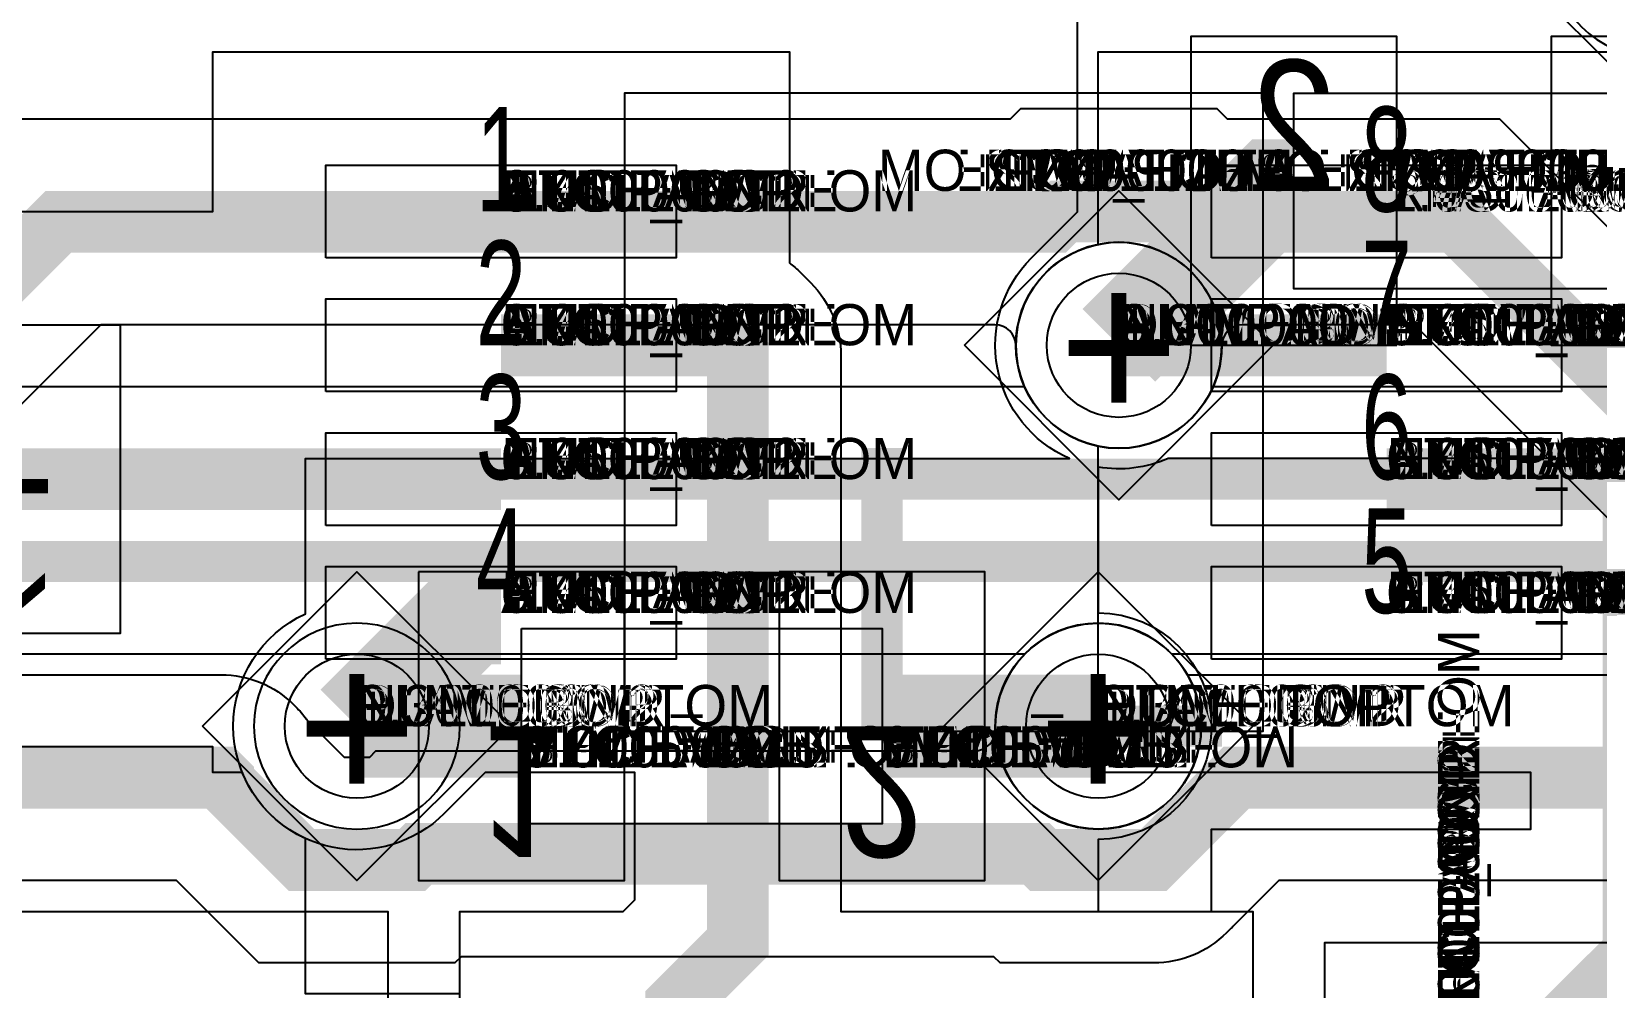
# Model space of a CAD drawing. Extents: x 0 to 323, y 0 to 320.
# Drawn here: x 31.63 to 39.24, y 231.93 to 236.58 of the extents above; entities that cross this region are included whole.
import ezdxf
from ezdxf.enums import TextEntityAlignment as Align

# ---------------------------------------------------------------- set-up
doc = ezdxf.new("R2010")
doc.units = 0
doc.header["$MEASUREMENT"] = 0
doc.layers.get('0').update_dxf_attribs({"linetype": 'CONTINUOUS'})
for name, color, linetype in [('CDN_FIGURES', 7, 'CONTINUOUS'), ('ETCH_BOTTOM', 7, 'CONTINUOUS'), ('ETCH_GND', 3, 'CONTINUOUS'), ('ETCH_INT1', 4, 'CONTINUOUS'), ('ETCH_INT2', 5, 'CONTINUOUS'), ('ETCH_PWR', 6, 'CONTINUOUS'), ('ETCH_TOP', 2, 'CONTINUOUS'), ('MANUFACTURING_NCLEGEND-1-6', 8, 'CONTINUOUS'), ('PACKAGE_GEOMETRY_ASSEMBLY_TOP', 11, 'CONTINUOUS'), ('PACKAGE_GEOMETRY_PIN_NUMBER', 9, 'CONTINUOUS')]:
    doc.layers.add(name, color=color, linetype=linetype)

# ---------------------------------------------------------------- blocks, each defined once
blk = doc.blocks.new('PAD_INFO')
for tag in ['SHAPE_TYPE', 'PAD_HEIGHT', 'PAD_LAYER', 'PAD_TYPE', 'PAD_WIDTH']:
    blk.add_attdef(tag, (0, 0), '', height=0.2)
at = {"flags": 2}
blk.add_attdef('CDN_TYPE', (0, 0), '', height=0.2, dxfattribs=at)
blk = doc.blocks.new('DRILL_INFO')
at = {"flags": 2}
blk.add_attdef('CDN_TYPE', (0, 0), '', height=0.2, dxfattribs=at)
for tag in ['FSHAPE', 'FCHAR', 'DRILL_HEIGHT', 'DIAMETER', 'PLATED', 'DRILL_WIDTH']:
    blk.add_attdef(tag, (0, 0), '', height=0.2)
blk = doc.blocks.new('VIA0700X0300')
at = {"layer": 'ETCH_BOTTOM'}
blk.add_circle((0, 0), 0.35, dxfattribs=at)
at = {"layer": 'ETCH_GND'}
blk.add_circle((0, 0), 0.35, dxfattribs=at)
at = {"layer": 'ETCH_INT1'}
blk.add_circle((0, 0), 0.35, dxfattribs=at)
at = {"layer": 'ETCH_INT2'}
blk.add_circle((0, 0), 0.35, dxfattribs=at)
at = {"layer": 'ETCH_PWR'}
blk.add_circle((0, 0), 0.35, dxfattribs=at)
at = {"layer": 'ETCH_TOP'}
blk.add_circle((0, 0), 0.35, dxfattribs=at)
ref = blk.add_blockref('PAD_INFO', (0, 0))
ref.add_attrib('PAD_LAYER', 'ETCH_TOP', (0, 0), dxfattribs={"height": 0.2})
ref.add_attrib('SHAPE_TYPE', 'NULL', (0, 0), dxfattribs={"height": 0.2})
ref.add_attrib('PAD_TYPE', 'ANTIPAD', (0, 0), dxfattribs={"height": 0.2})
ref.add_attrib('PAD_WIDTH', '0.000000', (0, 0), dxfattribs={"height": 0.2})
ref.add_attrib('PAD_HEIGHT', '0.000000', (0, 0), dxfattribs={"height": 0.2})
ref = blk.add_blockref('PAD_INFO', (0, 0))
ref.add_attrib('PAD_LAYER', 'ETCH_GND', (0, 0), dxfattribs={"height": 0.2})
ref.add_attrib('SHAPE_TYPE', 'NULL', (0, 0), dxfattribs={"height": 0.2})
ref.add_attrib('PAD_TYPE', 'ANTIPAD', (0, 0), dxfattribs={"height": 0.2})
ref.add_attrib('PAD_WIDTH', '0.000000', (0, 0), dxfattribs={"height": 0.2})
ref.add_attrib('PAD_HEIGHT', '0.000000', (0, 0), dxfattribs={"height": 0.2})
ref = blk.add_blockref('PAD_INFO', (0, 0))
ref.add_attrib('PAD_LAYER', 'ETCH_INT1', (0, 0), dxfattribs={"height": 0.2})
ref.add_attrib('SHAPE_TYPE', 'NULL', (0, 0), dxfattribs={"height": 0.2})
ref.add_attrib('PAD_TYPE', 'ANTIPAD', (0, 0), dxfattribs={"height": 0.2})
ref.add_attrib('PAD_WIDTH', '0.000000', (0, 0), dxfattribs={"height": 0.2})
ref.add_attrib('PAD_HEIGHT', '0.000000', (0, 0), dxfattribs={"height": 0.2})
ref = blk.add_blockref('PAD_INFO', (0, 0))
ref.add_attrib('PAD_LAYER', 'ETCH_INT2', (0, 0), dxfattribs={"height": 0.2})
ref.add_attrib('SHAPE_TYPE', 'NULL', (0, 0), dxfattribs={"height": 0.2})
ref.add_attrib('PAD_TYPE', 'ANTIPAD', (0, 0), dxfattribs={"height": 0.2})
ref.add_attrib('PAD_WIDTH', '0.000000', (0, 0), dxfattribs={"height": 0.2})
ref.add_attrib('PAD_HEIGHT', '0.000000', (0, 0), dxfattribs={"height": 0.2})
ref = blk.add_blockref('PAD_INFO', (0, 0))
ref.add_attrib('PAD_LAYER', 'ETCH_PWR', (0, 0), dxfattribs={"height": 0.2})
ref.add_attrib('SHAPE_TYPE', 'NULL', (0, 0), dxfattribs={"height": 0.2})
ref.add_attrib('PAD_TYPE', 'ANTIPAD', (0, 0), dxfattribs={"height": 0.2})
ref.add_attrib('PAD_WIDTH', '0.000000', (0, 0), dxfattribs={"height": 0.2})
ref.add_attrib('PAD_HEIGHT', '0.000000', (0, 0), dxfattribs={"height": 0.2})
ref = blk.add_blockref('PAD_INFO', (0, 0))
ref.add_attrib('PAD_LAYER', 'ETCH_BOTTOM', (0, 0), dxfattribs={"height": 0.2})
ref.add_attrib('SHAPE_TYPE', 'NULL', (0, 0), dxfattribs={"height": 0.2})
ref.add_attrib('PAD_TYPE', 'ANTIPAD', (0, 0), dxfattribs={"height": 0.2})
ref.add_attrib('PAD_WIDTH', '0.000000', (0, 0), dxfattribs={"height": 0.2})
ref.add_attrib('PAD_HEIGHT', '0.000000', (0, 0), dxfattribs={"height": 0.2})
ref = blk.add_blockref('PAD_INFO', (0, 0))
ref.add_attrib('PAD_LAYER', 'ETCH_TOP', (0, 0), dxfattribs={"height": 0.2})
ref.add_attrib('SHAPE_TYPE', 'NULL', (0, 0), dxfattribs={"height": 0.2})
ref.add_attrib('PAD_TYPE', 'THERMAL', (0, 0), dxfattribs={"height": 0.2})
ref.add_attrib('PAD_WIDTH', '0.000000', (0, 0), dxfattribs={"height": 0.2})
ref.add_attrib('PAD_HEIGHT', '0.000000', (0, 0), dxfattribs={"height": 0.2})
ref = blk.add_blockref('PAD_INFO', (0, 0))
ref.add_attrib('PAD_LAYER', 'ETCH_GND', (0, 0), dxfattribs={"height": 0.2})
ref.add_attrib('SHAPE_TYPE', 'NULL', (0, 0), dxfattribs={"height": 0.2})
ref.add_attrib('PAD_TYPE', 'THERMAL', (0, 0), dxfattribs={"height": 0.2})
ref.add_attrib('PAD_WIDTH', '0.000000', (0, 0), dxfattribs={"height": 0.2})
ref.add_attrib('PAD_HEIGHT', '0.000000', (0, 0), dxfattribs={"height": 0.2})
ref = blk.add_blockref('PAD_INFO', (0, 0))
ref.add_attrib('PAD_LAYER', 'ETCH_INT1', (0, 0), dxfattribs={"height": 0.2})
ref.add_attrib('SHAPE_TYPE', 'NULL', (0, 0), dxfattribs={"height": 0.2})
ref.add_attrib('PAD_TYPE', 'THERMAL', (0, 0), dxfattribs={"height": 0.2})
ref.add_attrib('PAD_WIDTH', '0.000000', (0, 0), dxfattribs={"height": 0.2})
ref.add_attrib('PAD_HEIGHT', '0.000000', (0, 0), dxfattribs={"height": 0.2})
ref = blk.add_blockref('PAD_INFO', (0, 0))
ref.add_attrib('PAD_LAYER', 'ETCH_INT2', (0, 0), dxfattribs={"height": 0.2})
ref.add_attrib('SHAPE_TYPE', 'NULL', (0, 0), dxfattribs={"height": 0.2})
ref.add_attrib('PAD_TYPE', 'THERMAL', (0, 0), dxfattribs={"height": 0.2})
ref.add_attrib('PAD_WIDTH', '0.000000', (0, 0), dxfattribs={"height": 0.2})
ref.add_attrib('PAD_HEIGHT', '0.000000', (0, 0), dxfattribs={"height": 0.2})
ref = blk.add_blockref('PAD_INFO', (0, 0))
ref.add_attrib('PAD_LAYER', 'ETCH_PWR', (0, 0), dxfattribs={"height": 0.2})
ref.add_attrib('SHAPE_TYPE', 'NULL', (0, 0), dxfattribs={"height": 0.2})
ref.add_attrib('PAD_TYPE', 'THERMAL', (0, 0), dxfattribs={"height": 0.2})
ref.add_attrib('PAD_WIDTH', '0.000000', (0, 0), dxfattribs={"height": 0.2})
ref.add_attrib('PAD_HEIGHT', '0.000000', (0, 0), dxfattribs={"height": 0.2})
ref = blk.add_blockref('PAD_INFO', (0, 0))
ref.add_attrib('PAD_LAYER', 'ETCH_BOTTOM', (0, 0), dxfattribs={"height": 0.2})
ref.add_attrib('SHAPE_TYPE', 'NULL', (0, 0), dxfattribs={"height": 0.2})
ref.add_attrib('PAD_TYPE', 'THERMAL', (0, 0), dxfattribs={"height": 0.2})
ref.add_attrib('PAD_WIDTH', '0.000000', (0, 0), dxfattribs={"height": 0.2})
ref.add_attrib('PAD_HEIGHT', '0.000000', (0, 0), dxfattribs={"height": 0.2})
ref = blk.add_blockref('PAD_INFO', (0, 0))
ref.add_attrib('PAD_LAYER', 'ETCH_TOP', (0, 0), dxfattribs={"height": 0.2})
ref.add_attrib('SHAPE_TYPE', 'CIRCLE', (0, 0), dxfattribs={"height": 0.2})
ref.add_attrib('PAD_TYPE', 'REGULAR', (0, 0), dxfattribs={"height": 0.2})
ref.add_attrib('PAD_WIDTH', '0.700000', (0, 0), dxfattribs={"height": 0.2})
ref.add_attrib('PAD_HEIGHT', '0.700000', (0, 0), dxfattribs={"height": 0.2})
ref = blk.add_blockref('PAD_INFO', (0, 0))
ref.add_attrib('PAD_LAYER', 'ETCH_GND', (0, 0), dxfattribs={"height": 0.2})
ref.add_attrib('SHAPE_TYPE', 'CIRCLE', (0, 0), dxfattribs={"height": 0.2})
ref.add_attrib('PAD_TYPE', 'REGULAR', (0, 0), dxfattribs={"height": 0.2})
ref.add_attrib('PAD_WIDTH', '0.700000', (0, 0), dxfattribs={"height": 0.2})
ref.add_attrib('PAD_HEIGHT', '0.700000', (0, 0), dxfattribs={"height": 0.2})
ref = blk.add_blockref('PAD_INFO', (0, 0))
ref.add_attrib('PAD_LAYER', 'ETCH_INT1', (0, 0), dxfattribs={"height": 0.2})
ref.add_attrib('SHAPE_TYPE', 'CIRCLE', (0, 0), dxfattribs={"height": 0.2})
ref.add_attrib('PAD_TYPE', 'REGULAR', (0, 0), dxfattribs={"height": 0.2})
ref.add_attrib('PAD_WIDTH', '0.700000', (0, 0), dxfattribs={"height": 0.2})
ref.add_attrib('PAD_HEIGHT', '0.700000', (0, 0), dxfattribs={"height": 0.2})
ref = blk.add_blockref('PAD_INFO', (0, 0))
ref.add_attrib('PAD_LAYER', 'ETCH_INT2', (0, 0), dxfattribs={"height": 0.2})
ref.add_attrib('SHAPE_TYPE', 'CIRCLE', (0, 0), dxfattribs={"height": 0.2})
ref.add_attrib('PAD_TYPE', 'REGULAR', (0, 0), dxfattribs={"height": 0.2})
ref.add_attrib('PAD_WIDTH', '0.700000', (0, 0), dxfattribs={"height": 0.2})
ref.add_attrib('PAD_HEIGHT', '0.700000', (0, 0), dxfattribs={"height": 0.2})
ref = blk.add_blockref('PAD_INFO', (0, 0))
ref.add_attrib('PAD_LAYER', 'ETCH_PWR', (0, 0), dxfattribs={"height": 0.2})
ref.add_attrib('SHAPE_TYPE', 'CIRCLE', (0, 0), dxfattribs={"height": 0.2})
ref.add_attrib('PAD_TYPE', 'REGULAR', (0, 0), dxfattribs={"height": 0.2})
ref.add_attrib('PAD_WIDTH', '0.700000', (0, 0), dxfattribs={"height": 0.2})
ref.add_attrib('PAD_HEIGHT', '0.700000', (0, 0), dxfattribs={"height": 0.2})
ref = blk.add_blockref('PAD_INFO', (0, 0))
ref.add_attrib('PAD_LAYER', 'ETCH_BOTTOM', (0, 0), dxfattribs={"height": 0.2})
ref.add_attrib('SHAPE_TYPE', 'CIRCLE', (0, 0), dxfattribs={"height": 0.2})
ref.add_attrib('PAD_TYPE', 'REGULAR', (0, 0), dxfattribs={"height": 0.2})
ref.add_attrib('PAD_WIDTH', '0.700000', (0, 0), dxfattribs={"height": 0.2})
ref.add_attrib('PAD_HEIGHT', '0.700000', (0, 0), dxfattribs={"height": 0.2})
ref = blk.add_blockref('DRILL_INFO', (0, 0))
ref.add_attrib('DIAMETER', '0.300000', (0, 0), dxfattribs={"height": 0.2})
ref.add_attrib('PLATED', 'PLATED', (0, 0), dxfattribs={"height": 0.2})
ref.add_attrib('FSHAPE', 'DIAMOND', (0, 0), dxfattribs={"height": 0.2})
ref.add_attrib('FCHAR', '+', (0, 0), dxfattribs={"height": 0.2})
ref.add_attrib('DRILL_WIDTH', '1.500000', (0, 0), dxfattribs={"height": 0.2})
ref.add_attrib('DRILL_HEIGHT', '1.500000', (0, 0), dxfattribs={"height": 0.2})
for tag in ['CDN_TYPE', 'PIN']:
    blk.add_attdef(tag, (0, 0), '', height=0.2)
at = {"flags": 2}
for tag in ['PSTKNAME', 'BBV']:
    blk.add_attdef(tag, (0, 0), '', height=0.2, dxfattribs=at)
blk = doc.blocks.new('FIGURE_DIAMOND')
at = {"layer": 'CDN_FIGURES'}
blk.add_lwpolyline([(-0.5, 0), (0, 0.5), (0.5, 0), (0, -0.5)], close=True, dxfattribs=at)
blk = doc.blocks.new('RC1000X1500TS')
at = {"layer": 'ETCH_TOP'}
blk.add_lwpolyline([(-0.5, -0.75), (-0.5, 0.75), (0.5, 0.75), (0.5, -0.75)], close=True, dxfattribs=at)
ref = blk.add_blockref('PAD_INFO', (0, 0))
ref.add_attrib('PAD_LAYER', 'ETCH_TOP', (0, 0), dxfattribs={"height": 0.2})
ref.add_attrib('SHAPE_TYPE', 'NULL', (0, 0), dxfattribs={"height": 0.2})
ref.add_attrib('PAD_TYPE', 'ANTIPAD', (0, 0), dxfattribs={"height": 0.2})
ref.add_attrib('PAD_WIDTH', '0.000000', (0, 0), dxfattribs={"height": 0.2})
ref.add_attrib('PAD_HEIGHT', '0.000000', (0, 0), dxfattribs={"height": 0.2})
ref = blk.add_blockref('PAD_INFO', (0, 0))
ref.add_attrib('PAD_LAYER', 'ETCH_GND', (0, 0), dxfattribs={"height": 0.2})
ref.add_attrib('SHAPE_TYPE', 'NULL', (0, 0), dxfattribs={"height": 0.2})
ref.add_attrib('PAD_TYPE', 'ANTIPAD', (0, 0), dxfattribs={"height": 0.2})
ref.add_attrib('PAD_WIDTH', '0.000000', (0, 0), dxfattribs={"height": 0.2})
ref.add_attrib('PAD_HEIGHT', '0.000000', (0, 0), dxfattribs={"height": 0.2})
ref = blk.add_blockref('PAD_INFO', (0, 0))
ref.add_attrib('PAD_LAYER', 'ETCH_INT1', (0, 0), dxfattribs={"height": 0.2})
ref.add_attrib('SHAPE_TYPE', 'NULL', (0, 0), dxfattribs={"height": 0.2})
ref.add_attrib('PAD_TYPE', 'ANTIPAD', (0, 0), dxfattribs={"height": 0.2})
ref.add_attrib('PAD_WIDTH', '0.000000', (0, 0), dxfattribs={"height": 0.2})
ref.add_attrib('PAD_HEIGHT', '0.000000', (0, 0), dxfattribs={"height": 0.2})
ref = blk.add_blockref('PAD_INFO', (0, 0))
ref.add_attrib('PAD_LAYER', 'ETCH_INT2', (0, 0), dxfattribs={"height": 0.2})
ref.add_attrib('SHAPE_TYPE', 'NULL', (0, 0), dxfattribs={"height": 0.2})
ref.add_attrib('PAD_TYPE', 'ANTIPAD', (0, 0), dxfattribs={"height": 0.2})
ref.add_attrib('PAD_WIDTH', '0.000000', (0, 0), dxfattribs={"height": 0.2})
ref.add_attrib('PAD_HEIGHT', '0.000000', (0, 0), dxfattribs={"height": 0.2})
ref = blk.add_blockref('PAD_INFO', (0, 0))
ref.add_attrib('PAD_LAYER', 'ETCH_PWR', (0, 0), dxfattribs={"height": 0.2})
ref.add_attrib('SHAPE_TYPE', 'NULL', (0, 0), dxfattribs={"height": 0.2})
ref.add_attrib('PAD_TYPE', 'ANTIPAD', (0, 0), dxfattribs={"height": 0.2})
ref.add_attrib('PAD_WIDTH', '0.000000', (0, 0), dxfattribs={"height": 0.2})
ref.add_attrib('PAD_HEIGHT', '0.000000', (0, 0), dxfattribs={"height": 0.2})
ref = blk.add_blockref('PAD_INFO', (0, 0))
ref.add_attrib('PAD_LAYER', 'ETCH_BOTTOM', (0, 0), dxfattribs={"height": 0.2})
ref.add_attrib('SHAPE_TYPE', 'NULL', (0, 0), dxfattribs={"height": 0.2})
ref.add_attrib('PAD_TYPE', 'ANTIPAD', (0, 0), dxfattribs={"height": 0.2})
ref.add_attrib('PAD_WIDTH', '0.000000', (0, 0), dxfattribs={"height": 0.2})
ref.add_attrib('PAD_HEIGHT', '0.000000', (0, 0), dxfattribs={"height": 0.2})
ref = blk.add_blockref('PAD_INFO', (0, 0))
ref.add_attrib('PAD_LAYER', 'ETCH_TOP', (0, 0), dxfattribs={"height": 0.2})
ref.add_attrib('SHAPE_TYPE', 'NULL', (0, 0), dxfattribs={"height": 0.2})
ref.add_attrib('PAD_TYPE', 'THERMAL', (0, 0), dxfattribs={"height": 0.2})
ref.add_attrib('PAD_WIDTH', '0.000000', (0, 0), dxfattribs={"height": 0.2})
ref.add_attrib('PAD_HEIGHT', '0.000000', (0, 0), dxfattribs={"height": 0.2})
ref = blk.add_blockref('PAD_INFO', (0, 0))
ref.add_attrib('PAD_LAYER', 'ETCH_GND', (0, 0), dxfattribs={"height": 0.2})
ref.add_attrib('SHAPE_TYPE', 'NULL', (0, 0), dxfattribs={"height": 0.2})
ref.add_attrib('PAD_TYPE', 'THERMAL', (0, 0), dxfattribs={"height": 0.2})
ref.add_attrib('PAD_WIDTH', '0.000000', (0, 0), dxfattribs={"height": 0.2})
ref.add_attrib('PAD_HEIGHT', '0.000000', (0, 0), dxfattribs={"height": 0.2})
ref = blk.add_blockref('PAD_INFO', (0, 0))
ref.add_attrib('PAD_LAYER', 'ETCH_INT1', (0, 0), dxfattribs={"height": 0.2})
ref.add_attrib('SHAPE_TYPE', 'NULL', (0, 0), dxfattribs={"height": 0.2})
ref.add_attrib('PAD_TYPE', 'THERMAL', (0, 0), dxfattribs={"height": 0.2})
ref.add_attrib('PAD_WIDTH', '0.000000', (0, 0), dxfattribs={"height": 0.2})
ref.add_attrib('PAD_HEIGHT', '0.000000', (0, 0), dxfattribs={"height": 0.2})
ref = blk.add_blockref('PAD_INFO', (0, 0))
ref.add_attrib('PAD_LAYER', 'ETCH_INT2', (0, 0), dxfattribs={"height": 0.2})
ref.add_attrib('SHAPE_TYPE', 'NULL', (0, 0), dxfattribs={"height": 0.2})
ref.add_attrib('PAD_TYPE', 'THERMAL', (0, 0), dxfattribs={"height": 0.2})
ref.add_attrib('PAD_WIDTH', '0.000000', (0, 0), dxfattribs={"height": 0.2})
ref.add_attrib('PAD_HEIGHT', '0.000000', (0, 0), dxfattribs={"height": 0.2})
ref = blk.add_blockref('PAD_INFO', (0, 0))
ref.add_attrib('PAD_LAYER', 'ETCH_PWR', (0, 0), dxfattribs={"height": 0.2})
ref.add_attrib('SHAPE_TYPE', 'NULL', (0, 0), dxfattribs={"height": 0.2})
ref.add_attrib('PAD_TYPE', 'THERMAL', (0, 0), dxfattribs={"height": 0.2})
ref.add_attrib('PAD_WIDTH', '0.000000', (0, 0), dxfattribs={"height": 0.2})
ref.add_attrib('PAD_HEIGHT', '0.000000', (0, 0), dxfattribs={"height": 0.2})
ref = blk.add_blockref('PAD_INFO', (0, 0))
ref.add_attrib('PAD_LAYER', 'ETCH_BOTTOM', (0, 0), dxfattribs={"height": 0.2})
ref.add_attrib('SHAPE_TYPE', 'NULL', (0, 0), dxfattribs={"height": 0.2})
ref.add_attrib('PAD_TYPE', 'THERMAL', (0, 0), dxfattribs={"height": 0.2})
ref.add_attrib('PAD_WIDTH', '0.000000', (0, 0), dxfattribs={"height": 0.2})
ref.add_attrib('PAD_HEIGHT', '0.000000', (0, 0), dxfattribs={"height": 0.2})
ref = blk.add_blockref('PAD_INFO', (0, 0))
ref.add_attrib('PAD_LAYER', 'ETCH_GND', (0, 0), dxfattribs={"height": 0.2})
ref.add_attrib('SHAPE_TYPE', 'NULL', (0, 0), dxfattribs={"height": 0.2})
ref.add_attrib('PAD_TYPE', 'REGULAR', (0, 0), dxfattribs={"height": 0.2})
ref.add_attrib('PAD_WIDTH', '0.000000', (0, 0), dxfattribs={"height": 0.2})
ref.add_attrib('PAD_HEIGHT', '0.000000', (0, 0), dxfattribs={"height": 0.2})
ref = blk.add_blockref('PAD_INFO', (0, 0))
ref.add_attrib('PAD_LAYER', 'ETCH_INT1', (0, 0), dxfattribs={"height": 0.2})
ref.add_attrib('SHAPE_TYPE', 'NULL', (0, 0), dxfattribs={"height": 0.2})
ref.add_attrib('PAD_TYPE', 'REGULAR', (0, 0), dxfattribs={"height": 0.2})
ref.add_attrib('PAD_WIDTH', '0.000000', (0, 0), dxfattribs={"height": 0.2})
ref.add_attrib('PAD_HEIGHT', '0.000000', (0, 0), dxfattribs={"height": 0.2})
ref = blk.add_blockref('PAD_INFO', (0, 0))
ref.add_attrib('PAD_LAYER', 'ETCH_INT2', (0, 0), dxfattribs={"height": 0.2})
ref.add_attrib('SHAPE_TYPE', 'NULL', (0, 0), dxfattribs={"height": 0.2})
ref.add_attrib('PAD_TYPE', 'REGULAR', (0, 0), dxfattribs={"height": 0.2})
ref.add_attrib('PAD_WIDTH', '0.000000', (0, 0), dxfattribs={"height": 0.2})
ref.add_attrib('PAD_HEIGHT', '0.000000', (0, 0), dxfattribs={"height": 0.2})
ref = blk.add_blockref('PAD_INFO', (0, 0))
ref.add_attrib('PAD_LAYER', 'ETCH_PWR', (0, 0), dxfattribs={"height": 0.2})
ref.add_attrib('SHAPE_TYPE', 'NULL', (0, 0), dxfattribs={"height": 0.2})
ref.add_attrib('PAD_TYPE', 'REGULAR', (0, 0), dxfattribs={"height": 0.2})
ref.add_attrib('PAD_WIDTH', '0.000000', (0, 0), dxfattribs={"height": 0.2})
ref.add_attrib('PAD_HEIGHT', '0.000000', (0, 0), dxfattribs={"height": 0.2})
ref = blk.add_blockref('PAD_INFO', (0, 0))
ref.add_attrib('PAD_LAYER', 'ETCH_BOTTOM', (0, 0), dxfattribs={"height": 0.2})
ref.add_attrib('SHAPE_TYPE', 'NULL', (0, 0), dxfattribs={"height": 0.2})
ref.add_attrib('PAD_TYPE', 'REGULAR', (0, 0), dxfattribs={"height": 0.2})
ref.add_attrib('PAD_WIDTH', '0.000000', (0, 0), dxfattribs={"height": 0.2})
ref.add_attrib('PAD_HEIGHT', '0.000000', (0, 0), dxfattribs={"height": 0.2})
ref = blk.add_blockref('DRILL_INFO', (0, 0))
ref.add_attrib('DIAMETER', '0.000000', (0, 0), dxfattribs={"height": 0.2})
ref.add_attrib('PLATED', 'PLATED', (0, 0), dxfattribs={"height": 0.2})
ref.add_attrib('FSHAPE', 'NULL', (0, 0), dxfattribs={"height": 0.2})
ref.add_attrib('DRILL_WIDTH', '0.000000', (0, 0), dxfattribs={"height": 0.2})
ref.add_attrib('DRILL_HEIGHT', '0.000000', (0, 0), dxfattribs={"height": 0.2})
ref = blk.add_blockref('PAD_INFO', (0, 0))
ref.add_attrib('PAD_LAYER', 'ETCH_TOP', (0, 0), dxfattribs={"height": 0.2})
ref.add_attrib('SHAPE_TYPE', 'RECTANGLE', (0, 0), dxfattribs={"height": 0.2})
ref.add_attrib('PAD_TYPE', 'REGULAR', (0, 0), dxfattribs={"height": 0.2})
ref.add_attrib('PAD_WIDTH', '1.000000', (0, 0), dxfattribs={"height": 0.2})
ref.add_attrib('PAD_HEIGHT', '1.500000', (0, 0), dxfattribs={"height": 0.2})
for tag in ['CDN_TYPE', 'PIN']:
    blk.add_attdef(tag, (0, 0), '', height=0.2)
at = {"flags": 2}
for tag in ['PSTKNAME', 'BBV']:
    blk.add_attdef(tag, (0, 0), '', height=0.2, dxfattribs=at)
blk = doc.blocks.new('F56')
at = {"layer": 'PACKAGE_GEOMETRY_ASSEMBLY_TOP'}
blk.add_lwpolyline([(0, -0.475), (1.75, -0.475), (1.75, 0.475), (0, 0.475)], close=True, dxfattribs=at)
at = {"layer": 'ETCH_TOP'}
ref = blk.add_blockref('RC1000X1500TS', (0, 0), dxfattribs=at)
ref.add_attrib('CDN_TYPE', 'PIN', (0, 0), dxfattribs={"height": 0.2})
ref.add_attrib('PIN', '1', (0, 0), dxfattribs={"height": 0.2})
ref = blk.add_blockref('RC1000X1500TS', (1.75, 0), dxfattribs=at)
ref.add_attrib('CDN_TYPE', 'PIN', (0, 0), dxfattribs={"height": 0.2})
ref.add_attrib('PIN', '2', (0, 0), dxfattribs={"height": 0.2})
at = {"flags": 2}
for tag in ['SYMBOL_TYPE', 'CDN_TYPE', 'REFDES']:
    blk.add_attdef(tag, (0, 0), '', height=0.2, dxfattribs=at)
blk = doc.blocks.new('RC1700X0450TS_NS')
at = {"layer": 'ETCH_TOP'}
blk.add_lwpolyline([(-0.85, -0.225), (-0.85, 0.225), (0.85, 0.225), (0.85, -0.225)], close=True, dxfattribs=at)
ref = blk.add_blockref('PAD_INFO', (0, 0))
ref.add_attrib('PAD_LAYER', 'ETCH_TOP', (0, 0), dxfattribs={"height": 0.2})
ref.add_attrib('SHAPE_TYPE', 'NULL', (0, 0), dxfattribs={"height": 0.2})
ref.add_attrib('PAD_TYPE', 'ANTIPAD', (0, 0), dxfattribs={"height": 0.2})
ref.add_attrib('PAD_WIDTH', '0.000000', (0, 0), dxfattribs={"height": 0.2})
ref.add_attrib('PAD_HEIGHT', '0.000000', (0, 0), dxfattribs={"height": 0.2})
ref = blk.add_blockref('PAD_INFO', (0, 0))
ref.add_attrib('PAD_LAYER', 'ETCH_GND', (0, 0), dxfattribs={"height": 0.2})
ref.add_attrib('SHAPE_TYPE', 'NULL', (0, 0), dxfattribs={"height": 0.2})
ref.add_attrib('PAD_TYPE', 'ANTIPAD', (0, 0), dxfattribs={"height": 0.2})
ref.add_attrib('PAD_WIDTH', '0.000000', (0, 0), dxfattribs={"height": 0.2})
ref.add_attrib('PAD_HEIGHT', '0.000000', (0, 0), dxfattribs={"height": 0.2})
ref = blk.add_blockref('PAD_INFO', (0, 0))
ref.add_attrib('PAD_LAYER', 'ETCH_INT1', (0, 0), dxfattribs={"height": 0.2})
ref.add_attrib('SHAPE_TYPE', 'NULL', (0, 0), dxfattribs={"height": 0.2})
ref.add_attrib('PAD_TYPE', 'ANTIPAD', (0, 0), dxfattribs={"height": 0.2})
ref.add_attrib('PAD_WIDTH', '0.000000', (0, 0), dxfattribs={"height": 0.2})
ref.add_attrib('PAD_HEIGHT', '0.000000', (0, 0), dxfattribs={"height": 0.2})
ref = blk.add_blockref('PAD_INFO', (0, 0))
ref.add_attrib('PAD_LAYER', 'ETCH_INT2', (0, 0), dxfattribs={"height": 0.2})
ref.add_attrib('SHAPE_TYPE', 'NULL', (0, 0), dxfattribs={"height": 0.2})
ref.add_attrib('PAD_TYPE', 'ANTIPAD', (0, 0), dxfattribs={"height": 0.2})
ref.add_attrib('PAD_WIDTH', '0.000000', (0, 0), dxfattribs={"height": 0.2})
ref.add_attrib('PAD_HEIGHT', '0.000000', (0, 0), dxfattribs={"height": 0.2})
ref = blk.add_blockref('PAD_INFO', (0, 0))
ref.add_attrib('PAD_LAYER', 'ETCH_PWR', (0, 0), dxfattribs={"height": 0.2})
ref.add_attrib('SHAPE_TYPE', 'NULL', (0, 0), dxfattribs={"height": 0.2})
ref.add_attrib('PAD_TYPE', 'ANTIPAD', (0, 0), dxfattribs={"height": 0.2})
ref.add_attrib('PAD_WIDTH', '0.000000', (0, 0), dxfattribs={"height": 0.2})
ref.add_attrib('PAD_HEIGHT', '0.000000', (0, 0), dxfattribs={"height": 0.2})
ref = blk.add_blockref('PAD_INFO', (0, 0))
ref.add_attrib('PAD_LAYER', 'ETCH_BOTTOM', (0, 0), dxfattribs={"height": 0.2})
ref.add_attrib('SHAPE_TYPE', 'NULL', (0, 0), dxfattribs={"height": 0.2})
ref.add_attrib('PAD_TYPE', 'ANTIPAD', (0, 0), dxfattribs={"height": 0.2})
ref.add_attrib('PAD_WIDTH', '0.000000', (0, 0), dxfattribs={"height": 0.2})
ref.add_attrib('PAD_HEIGHT', '0.000000', (0, 0), dxfattribs={"height": 0.2})
ref = blk.add_blockref('PAD_INFO', (0, 0))
ref.add_attrib('PAD_LAYER', 'ETCH_TOP', (0, 0), dxfattribs={"height": 0.2})
ref.add_attrib('SHAPE_TYPE', 'NULL', (0, 0), dxfattribs={"height": 0.2})
ref.add_attrib('PAD_TYPE', 'THERMAL', (0, 0), dxfattribs={"height": 0.2})
ref.add_attrib('PAD_WIDTH', '0.000000', (0, 0), dxfattribs={"height": 0.2})
ref.add_attrib('PAD_HEIGHT', '0.000000', (0, 0), dxfattribs={"height": 0.2})
ref = blk.add_blockref('PAD_INFO', (0, 0))
ref.add_attrib('PAD_LAYER', 'ETCH_GND', (0, 0), dxfattribs={"height": 0.2})
ref.add_attrib('SHAPE_TYPE', 'NULL', (0, 0), dxfattribs={"height": 0.2})
ref.add_attrib('PAD_TYPE', 'THERMAL', (0, 0), dxfattribs={"height": 0.2})
ref.add_attrib('PAD_WIDTH', '0.000000', (0, 0), dxfattribs={"height": 0.2})
ref.add_attrib('PAD_HEIGHT', '0.000000', (0, 0), dxfattribs={"height": 0.2})
ref = blk.add_blockref('PAD_INFO', (0, 0))
ref.add_attrib('PAD_LAYER', 'ETCH_INT1', (0, 0), dxfattribs={"height": 0.2})
ref.add_attrib('SHAPE_TYPE', 'NULL', (0, 0), dxfattribs={"height": 0.2})
ref.add_attrib('PAD_TYPE', 'THERMAL', (0, 0), dxfattribs={"height": 0.2})
ref.add_attrib('PAD_WIDTH', '0.000000', (0, 0), dxfattribs={"height": 0.2})
ref.add_attrib('PAD_HEIGHT', '0.000000', (0, 0), dxfattribs={"height": 0.2})
ref = blk.add_blockref('PAD_INFO', (0, 0))
ref.add_attrib('PAD_LAYER', 'ETCH_INT2', (0, 0), dxfattribs={"height": 0.2})
ref.add_attrib('SHAPE_TYPE', 'NULL', (0, 0), dxfattribs={"height": 0.2})
ref.add_attrib('PAD_TYPE', 'THERMAL', (0, 0), dxfattribs={"height": 0.2})
ref.add_attrib('PAD_WIDTH', '0.000000', (0, 0), dxfattribs={"height": 0.2})
ref.add_attrib('PAD_HEIGHT', '0.000000', (0, 0), dxfattribs={"height": 0.2})
ref = blk.add_blockref('PAD_INFO', (0, 0))
ref.add_attrib('PAD_LAYER', 'ETCH_PWR', (0, 0), dxfattribs={"height": 0.2})
ref.add_attrib('SHAPE_TYPE', 'NULL', (0, 0), dxfattribs={"height": 0.2})
ref.add_attrib('PAD_TYPE', 'THERMAL', (0, 0), dxfattribs={"height": 0.2})
ref.add_attrib('PAD_WIDTH', '0.000000', (0, 0), dxfattribs={"height": 0.2})
ref.add_attrib('PAD_HEIGHT', '0.000000', (0, 0), dxfattribs={"height": 0.2})
ref = blk.add_blockref('PAD_INFO', (0, 0))
ref.add_attrib('PAD_LAYER', 'ETCH_BOTTOM', (0, 0), dxfattribs={"height": 0.2})
ref.add_attrib('SHAPE_TYPE', 'NULL', (0, 0), dxfattribs={"height": 0.2})
ref.add_attrib('PAD_TYPE', 'THERMAL', (0, 0), dxfattribs={"height": 0.2})
ref.add_attrib('PAD_WIDTH', '0.000000', (0, 0), dxfattribs={"height": 0.2})
ref.add_attrib('PAD_HEIGHT', '0.000000', (0, 0), dxfattribs={"height": 0.2})
ref = blk.add_blockref('PAD_INFO', (0, 0))
ref.add_attrib('PAD_LAYER', 'ETCH_TOP', (0, 0), dxfattribs={"height": 0.2})
ref.add_attrib('SHAPE_TYPE', 'RECTANGLE', (0, 0), dxfattribs={"height": 0.2})
ref.add_attrib('PAD_TYPE', 'REGULAR', (0, 0), dxfattribs={"height": 0.2})
ref.add_attrib('PAD_WIDTH', '1.700000', (0, 0), dxfattribs={"height": 0.2})
ref.add_attrib('PAD_HEIGHT', '0.450000', (0, 0), dxfattribs={"height": 0.2})
ref = blk.add_blockref('PAD_INFO', (0, 0))
ref.add_attrib('PAD_LAYER', 'ETCH_GND', (0, 0), dxfattribs={"height": 0.2})
ref.add_attrib('SHAPE_TYPE', 'NULL', (0, 0), dxfattribs={"height": 0.2})
ref.add_attrib('PAD_TYPE', 'REGULAR', (0, 0), dxfattribs={"height": 0.2})
ref.add_attrib('PAD_WIDTH', '0.000000', (0, 0), dxfattribs={"height": 0.2})
ref.add_attrib('PAD_HEIGHT', '0.000000', (0, 0), dxfattribs={"height": 0.2})
ref = blk.add_blockref('PAD_INFO', (0, 0))
ref.add_attrib('PAD_LAYER', 'ETCH_INT1', (0, 0), dxfattribs={"height": 0.2})
ref.add_attrib('SHAPE_TYPE', 'NULL', (0, 0), dxfattribs={"height": 0.2})
ref.add_attrib('PAD_TYPE', 'REGULAR', (0, 0), dxfattribs={"height": 0.2})
ref.add_attrib('PAD_WIDTH', '0.000000', (0, 0), dxfattribs={"height": 0.2})
ref.add_attrib('PAD_HEIGHT', '0.000000', (0, 0), dxfattribs={"height": 0.2})
ref = blk.add_blockref('PAD_INFO', (0, 0))
ref.add_attrib('PAD_LAYER', 'ETCH_INT2', (0, 0), dxfattribs={"height": 0.2})
ref.add_attrib('SHAPE_TYPE', 'NULL', (0, 0), dxfattribs={"height": 0.2})
ref.add_attrib('PAD_TYPE', 'REGULAR', (0, 0), dxfattribs={"height": 0.2})
ref.add_attrib('PAD_WIDTH', '0.000000', (0, 0), dxfattribs={"height": 0.2})
ref.add_attrib('PAD_HEIGHT', '0.000000', (0, 0), dxfattribs={"height": 0.2})
ref = blk.add_blockref('PAD_INFO', (0, 0))
ref.add_attrib('PAD_LAYER', 'ETCH_PWR', (0, 0), dxfattribs={"height": 0.2})
ref.add_attrib('SHAPE_TYPE', 'NULL', (0, 0), dxfattribs={"height": 0.2})
ref.add_attrib('PAD_TYPE', 'REGULAR', (0, 0), dxfattribs={"height": 0.2})
ref.add_attrib('PAD_WIDTH', '0.000000', (0, 0), dxfattribs={"height": 0.2})
ref.add_attrib('PAD_HEIGHT', '0.000000', (0, 0), dxfattribs={"height": 0.2})
ref = blk.add_blockref('PAD_INFO', (0, 0))
ref.add_attrib('PAD_LAYER', 'ETCH_BOTTOM', (0, 0), dxfattribs={"height": 0.2})
ref.add_attrib('SHAPE_TYPE', 'NULL', (0, 0), dxfattribs={"height": 0.2})
ref.add_attrib('PAD_TYPE', 'REGULAR', (0, 0), dxfattribs={"height": 0.2})
ref.add_attrib('PAD_WIDTH', '0.000000', (0, 0), dxfattribs={"height": 0.2})
ref.add_attrib('PAD_HEIGHT', '0.000000', (0, 0), dxfattribs={"height": 0.2})
ref = blk.add_blockref('DRILL_INFO', (0, 0))
ref.add_attrib('DIAMETER', '0.000000', (0, 0), dxfattribs={"height": 0.2})
ref.add_attrib('PLATED', 'PLATED', (0, 0), dxfattribs={"height": 0.2})
ref.add_attrib('FSHAPE', 'NULL', (0, 0), dxfattribs={"height": 0.2})
ref.add_attrib('DRILL_WIDTH', '0.000000', (0, 0), dxfattribs={"height": 0.2})
ref.add_attrib('DRILL_HEIGHT', '0.000000', (0, 0), dxfattribs={"height": 0.2})
for tag in ['CDN_TYPE', 'PIN']:
    blk.add_attdef(tag, (0, 0), '', height=0.2)
at = {"flags": 2}
for tag in ['PSTKNAME', 'BBV']:
    blk.add_attdef(tag, (0, 0), '', height=0.2, dxfattribs=at)
blk = doc.blocks.new('F28')
at = {"layer": 'PACKAGE_GEOMETRY_ASSEMBLY_TOP'}
blk.add_lwpolyline([(0.6, -2.525), (3.7, -2.525), (3.7, 0.575), (0.6, 0.575)], close=True, dxfattribs=at)
at = {"layer": 'ETCH_TOP'}
ref = blk.add_blockref('RC1700X0450TS_NS', (0, 0), dxfattribs=at)
ref.add_attrib('CDN_TYPE', 'PIN', (0, 0), dxfattribs={"height": 0.2})
ref.add_attrib('PIN', '1', (0, 0), dxfattribs={"height": 0.2})
ref = blk.add_blockref('RC1700X0450TS_NS', (0, -1.3), dxfattribs=at)
ref.add_attrib('CDN_TYPE', 'PIN', (0, 0), dxfattribs={"height": 0.2})
ref.add_attrib('PIN', '3', (0, 0), dxfattribs={"height": 0.2})
ref = blk.add_blockref('RC1700X0450TS_NS', (0, -0.65), dxfattribs=at)
ref.add_attrib('CDN_TYPE', 'PIN', (0, 0), dxfattribs={"height": 0.2})
ref.add_attrib('PIN', '2', (0, 0), dxfattribs={"height": 0.2})
ref = blk.add_blockref('RC1700X0450TS_NS', (0, -1.95), dxfattribs=at)
ref.add_attrib('CDN_TYPE', 'PIN', (0, 0), dxfattribs={"height": 0.2})
ref.add_attrib('PIN', '4', (0, 0), dxfattribs={"height": 0.2})
ref = blk.add_blockref('RC1700X0450TS_NS', (4.3, -1.95), dxfattribs=at)
ref.add_attrib('CDN_TYPE', 'PIN', (0, 0), dxfattribs={"height": 0.2})
ref.add_attrib('PIN', '5', (0, 0), dxfattribs={"height": 0.2})
ref = blk.add_blockref('RC1700X0450TS_NS', (4.3, 0), dxfattribs=at)
ref.add_attrib('CDN_TYPE', 'PIN', (0, 0), dxfattribs={"height": 0.2})
ref.add_attrib('PIN', '8', (0, 0), dxfattribs={"height": 0.2})
ref = blk.add_blockref('RC1700X0450TS_NS', (4.3, -1.3), dxfattribs=at)
ref.add_attrib('CDN_TYPE', 'PIN', (0, 0), dxfattribs={"height": 0.2})
ref.add_attrib('PIN', '6', (0, 0), dxfattribs={"height": 0.2})
ref = blk.add_blockref('RC1700X0450TS_NS', (4.3, -0.65), dxfattribs=at)
ref.add_attrib('CDN_TYPE', 'PIN', (0, 0), dxfattribs={"height": 0.2})
ref.add_attrib('PIN', '7', (0, 0), dxfattribs={"height": 0.2})
at = {"flags": 2}
for tag in ['SYMBOL_TYPE', 'CDN_TYPE', 'REFDES']:
    blk.add_attdef(tag, (0, 0), '', height=0.2, dxfattribs=at)

msp = doc.modelspace()

# ---------------------------------------------------------------- linework, layer by layer
at = {"layer": 'ETCH_BOTTOM'}
for points, format in [([(40.2125, 234.5054), (37.1524, 234.5054, -0.145602), (36.8127, 234.4638), (36.8127, 233.7556, -0.999818), (36.8127, 232.6554), (36.8127, 232.3056), (37.5627, 232.3056), (37.5627, 229.7054), (37.0535, 229.7054, -0.831918), (35.9717, 229.7054), (33.7125, 229.7054), (33.7125, 230.4931, -0.683031), (33.7125, 231.5179), (33.7125, 231.9054), (32.9625, 231.9054), (32.9625, 232.66, -0.641614), (32.9625, 233.751), (32.9625, 234.5056), (36.6723, 234.5056, -0.528329), (36.4883, 235.4798), (36.7125, 235.7041), (36.7125, 237.1056), (38.9834, 237.1056, -0.755811), (40.0418, 237.1056)], "xyb"), ([(37.7626, 235.8055, 0.5, 0.5, 0), (37.6626, 235.8055, 0.5, 0.5, 0), (36.9126, 235.0555, 0.5, 0.5, 0)], "xyseb"), ([(35.7626, 233.2055, 0.2, 0.2, 0), (35.7626, 234.5563, 0.2, 0.2, 0)], "xyseb"), ([(34.0126, 233.2055, 0.5, 0.5, 0), (33.2126, 233.2055, 0.5, 0.5, 0)], "xyseb"), ([(35.7626, 233.2055, 0.5, 0.5, 0), (36.8126, 233.2055, 0.5, 0.5, 0)], "xyseb"), ([(36.8126, 233.2055, 0.2, 0.2, 0), (37.4134, 233.2055, 0.2, 0.2, 0)], "xyseb")]:
    msp.add_lwpolyline(points, format=format, dxfattribs=at)
at = {"layer": 'ETCH_GND'}
for points in [[(37.4127, 235.0555, 1), (36.4125, 235.0555, 1)], [(33.7127, 233.2055, 1), (32.7125, 233.2055, 1)]]:
    msp.add_lwpolyline(points, format="xyb", close=True, dxfattribs=at)
at = {"layer": 'ETCH_INT1'}
for points, format in [([(44.2433, 241.0554), (31.0947, 241.0554), (27.9947, 237.9554), (19.0347, 237.9554), (16.5047, 235.4254), (11.6802, 235.4254, -0.368442), (11.5949, 234.3256), (18.9819, 234.3256), (19.9469, 235.2906), (26.3983, 235.2906), (26.8333, 234.8556), (36.4542, 234.8556, -1.52703), (37.371, 234.8556), (49.8619, 234.8556)], "xyb"), ([(99.4983, 234.3555, 0.2, 0.2, 0), (78.514, 234.3555, 0.2, 0.2, 0), (77.954, 234.9155, 0.2, 0.2, 0), (75.8869, 234.9155, 0.2, 0.2, 0), (74.2819, 233.3105, 0.2, 0.2, 0), (63.4219, 233.3105, 0.2, 0.2, 0), (61.8549, 234.8775, 0.2, 0.2, 0), (50.5203, 234.8775, 0.2, 0.2, 0), (50.0483, 234.4055, 0.2, 0.2, 0), (26.6469, 234.4055, 0.2, 0.2, 0), (26.2119, 234.8405, 0.2, 0.2, 0), (20.1333, 234.8405, 0.2, 0.2, 0), (19.1683, 233.8755, 0.2, 0.2, 0), (9.9426, 233.8755, 0.2, 0.2, 0), (8.9926, 232.9255, 0.2, 0.2, 0)], "xyseb"), ([(10.9926, 232.9255, 0.2, 0.2, 0), (11.5426, 233.4755, 0.2, 0.2, 0), (19.334, 233.4755, 0.2, 0.2, 0), (20.299, 234.4405, 0.2, 0.2, 0), (26.0462, 234.4405, 0.2, 0.2, 0), (26.4812, 234.0055, 0.2, 0.2, 0), (50.214, 234.0055, 0.2, 0.2, 0), (50.686, 234.4775, 0.2, 0.2, 0), (61.6892, 234.4775, 0.2, 0.2, 0), (63.2562, 232.9105, 0.2, 0.2, 0), (74.4476, 232.9105, 0.2, 0.2, 0), (76.0526, 234.5155, 0.2, 0.2, 0), (77.7883, 234.5155, 0.2, 0.2, 0), (78.3483, 233.9555, 0.2, 0.2, 0), (99.3326, 233.9555, 0.2, 0.2, 0)], "xyseb"), ([(44.3355, 233.5554), (37.1699, 233.5554, -2.378934), (36.4553, 233.5554), (26.2948, 233.5554), (26.241, 233.6092, -0.915475), (25.3205, 233.9904), (23.6547, 233.9904, -1.362386), (22.7005, 233.9904), (21.0247, 233.9904, -0.915475), (20.1042, 233.6092), (19.9353, 233.4403, -2.241601), (19.3174, 233.0254), (11.8368, 233.0254, -0.185069)], "xyb")]:
    msp.add_lwpolyline(points, format=format, dxfattribs=at)
msp.add_lwpolyline([(40.0127, 236.9555, 1), (39.0125, 236.9555, 1)], format="xyb", close=True, dxfattribs=at)
at = {"layer": 'ETCH_INT2'}
msp.add_lwpolyline([(39.5126, 237.4556, 1), (39.5126, 236.4554, 1)], format="xyb", close=True, dxfattribs=at)
for points, format in [([(25.3565, 233.6048, -1.668156), (26.2387, 233.6048, 0.566535), (26.3281, 233.4556), (29.4125, 233.4556), (29.4125, 234.0126), (31.5555, 236.1556), (36.3862, 236.1556), (36.4362, 236.2056), (37.389, 236.2056), (37.439, 236.1556), (38.7617, 236.1556), (39.7617, 235.1556)], "xyb"), ([(75.3126, 233.9555, 0.3, 0.3, 0), (70.8626, 233.9555, 0.3, 0.3, 0), (70.0626, 233.1555, 0.3, 0.3, 0), (63.3126, 233.1555, 0.3, 0.3, 0), (61.8126, 234.6555, 0.3, 0.3, 0), (39.5546, 234.6555, 0.3, 0.3, 0), (38.5546, 235.6555, 0.3, 0.3, 0), (37.2319, 235.6555, 0.3, 0.3, 0), (37.1819, 235.7055, 0.3, 0.3, 0), (36.6433, 235.7055, 0.3, 0.3, 0), (36.5933, 235.6555, 0.3, 0.3, 0), (31.7626, 235.6555, 0.3, 0.3, 0), (29.9126, 233.8055, 0.3, 0.3, 0), (29.9126, 232.9555, 0.3, 0.3, 0)], "xyseb"), ([(39.3475, 234.1554), (38.3475, 235.1554), (37.5141, 235.1554, 0.413347), (37.4127, 235.0543, -0.997603), (36.4125, 235.0543, 0.413347), (36.3111, 235.1554), (31.9697, 235.1554), (30.4127, 233.5984), (30.4127, 233.4556), (32.553, 233.4556, -0.198912), (32.9066, 233.3091), (32.9162, 233.2995, -0.039524), (32.9675, 233.2395), (32.9698, 233.2362), (33.1504, 233.0556), (33.2748, 233.0556), (33.3048, 233.0856), (36.2114, 233.0856, 0.423203), (36.3127, 233.1901, -0.758095), (37.2315, 233.4786), (37.2465, 233.4556), (39.8197, 233.4556)], "xyb"), ([(29.9126, 232.9555, 0.3, 0.3, 0), (32.553, 232.9555, 0.3, 0.3, 0), (32.5626, 232.9459, 0.3, 0.3, 0), (32.5626, 232.9362, 0.3, 0.3, 0), (32.9433, 232.5555, 0.3, 0.3, 0), (33.4819, 232.5555, 0.3, 0.3, 0), (33.5119, 232.5855, 0.3, 0.3, 0), (36.5133, 232.5855, 0.3, 0.3, 0), (36.5433, 232.5555, 0.3, 0.3, 0), (37.0819, 232.5555, 0.3, 0.3, 0), (37.1119, 232.5855, 0.3, 0.3, 0), (37.1126, 232.5855, 0.3, 0.3, 0), (37.4826, 232.9555, 0.3, 0.3, 0), (39.6126, 232.9555, 0.3, 0.3, 0), (40.0626, 232.5055, 0.3, 0.3, 0)], "xyseb"), ([(39.4055, 232.4554), (37.6897, 232.4554), (37.4662, 232.2319, -0.010608), (37.4509, 232.2172), (37.4501, 232.2165), (37.4355, 232.2019, -0.198912), (37.0819, 232.0554), (36.3362, 232.0554), (36.3062, 232.0854), (33.719, 232.0854), (33.689, 232.0554), (32.7362, 232.0554), (32.3362, 232.4554), (19.8126, 232.4554, -1)], "xyb")]:
    msp.add_lwpolyline(points, format=format, dxfattribs=at)
at = {"layer": 'ETCH_PWR'}
for points in [[(40.0127, 236.9555, 1), (39.0125, 236.9555, 1)], [(33.7127, 233.2055, 1), (32.7125, 233.2055, 1)], [(37.3127, 233.2055, 1), (36.3125, 233.2055, 1)]]:
    msp.add_lwpolyline(points, format="xyb", close=True, dxfattribs=at)
at = {"layer": 'ETCH_TOP'}
for points, format in [([(28.7625, 235.7056), (32.5125, 235.7056), (32.5125, 236.4806), (35.3127, 236.4806), (35.3127, 235.4555, -0.035449), (35.3662, 235.4091), (35.4162, 235.3591, -0.198912), (35.5627, 235.0055), (35.5627, 232.3056), (37.3625, 232.3056), (37.3625, 232.7056), (38.9125, 232.7056), (38.9125, 232.9804), (36.8125, 232.9804), (36.8125, 234.5655, -0.816367), (36.8125, 235.5455), (36.8125, 236.4806), (39.6127, 236.4806)], "xyb"), ([(33.9126, 235.0555, 0.3, 0.3, 0), (35.0126, 235.0555, 0.3, 0.3, 0), (35.0626, 235.0055, 0.3, 0.3, 0), (35.0626, 232.1555, 0.3, 0.3, 0), (34.7626, 231.8555, 0.3, 0.3, 0), (34.7626, 231.0055, 0.3, 0.3, 0)], "xyseb"), ([(38.2126, 235.0555, 0.3, 0.3, 0), (36.9126, 235.0555, 0.3, 0.3, 0)], "xyseb"), ([(31.5626, 234.4055, 0.3, 0.3, 0), (33.9126, 234.4055, 0.3, 0.3, 0)], "xyseb"), ([(38.6626, 231.6555, 0.3, 0.3, 0), (38.9626, 231.6555, 0.3, 0.3, 0), (39.4126, 232.1055, 0.3, 0.3, 0), (39.4126, 234.4055, 0.3, 0.3, 0), (38.2126, 234.4055, 0.3, 0.3, 0)], "xyseb"), ([(33.9126, 233.7555, 0.5, 0.5, 0), (33.7626, 233.7555, 0.5, 0.5, 0), (33.2126, 233.2055, 0.5, 0.5, 0)], "xyseb"), ([(33.7125, 231.5056), (33.7125, 232.3056), (34.5055, 232.3056), (34.5625, 232.3626), (34.5625, 232.9804), (33.8362, 232.9804), (33.6369, 232.7812, -0.53715), (32.6563, 232.9804), (32.5125, 232.9804), (32.5125, 233.1054), (29.4627, 233.1054), (29.4627, 232.9055, -0.198912), (29.3162, 232.5519), (28.9812, 232.2169, -0.198912), (28.6276, 232.0704), (28.1742, 232.0704), (28.1742, 230.4329)], "xyb")]:
    msp.add_lwpolyline(points, format=format, dxfattribs=at)
msp.add_lwpolyline([(29.5125, 229.7054), (29.5125, 232.3056), (33.3627, 232.3056), (33.3627, 231.5056)], dxfattribs=at)

# ---------------------------------------------------------------- block references
at = {"xscale": -1}
msp.add_blockref('F56', (39.5126, 235.8055), dxfattribs=at)
msp.add_blockref('F28', (33.9126, 235.7055))
for p, rotation in [((31.5626, 234.4055), 180), ((38.6626, 229.9055), 90)]:
    msp.add_blockref('F56', p, dxfattribs=dict(rotation=rotation))
at = {"xscale": -1, "rotation": 180}
msp.add_blockref('F56', (34.0126, 233.2055), dxfattribs=at)
at = {"layer": 'ETCH_TOP'}
for p in [(36.9126, 235.0555), (33.2126, 233.2055), (36.8126, 233.2055)]:
    msp.add_blockref('VIA0700X0300', p, dxfattribs=at)
at = {"layer": 'MANUFACTURING_NCLEGEND-1-6', "xscale": 1.5, "yscale": 1.5}
for p in [(39.5126, 236.9555), (36.9126, 235.0555), (33.2126, 233.2055), (36.8126, 233.2055)]:
    msp.add_blockref('FIGURE_DIAMOND', p, dxfattribs=at)

# ---------------------------------------------------------------- texts
at = {"layer": 'MANUFACTURING_NCLEGEND-1-6'}
for p in [(36.9126, 235.0555), (33.2126, 233.2055), (36.8126, 233.2055)]:
    msp.add_text('+', height=0.75, dxfattribs=at).set_placement(p, align=Align.MIDDLE_CENTER)
at = {"layer": 'PACKAGE_GEOMETRY_PIN_NUMBER', "text_generation_flag": 2, "width": 0.88}
msp.add_text('2', height=0.635, dxfattribs=at).set_placement((37.7626, 235.8055), align=Align.CENTER)
at = {"layer": 'PACKAGE_GEOMETRY_PIN_NUMBER', "width": 0.649606}
for s, p in [('1', (33.9126, 235.7055)), ('8', (38.2126, 235.7055)), ('2', (33.9126, 235.0555)), ('7', (38.2126, 235.0555)), ('3', (33.9126, 234.4055)), ('6', (38.2126, 234.4055)), ('4', (33.9126, 233.7555)), ('5', (38.2126, 233.7555))]:
    msp.add_text(s, height=0.508, dxfattribs=at).set_placement(p, align=Align.CENTER)
at = {"layer": 'PACKAGE_GEOMETRY_PIN_NUMBER', "width": 0.88}
msp.add_text('1', height=0.635, rotation=180, dxfattribs=at).set_placement((31.5626, 234.4055), align=Align.CENTER)
at = {"layer": 'PACKAGE_GEOMETRY_PIN_NUMBER', "text_generation_flag": 2, "width": 0.88}
for s, p in [('1', (34.0126, 233.2055)), ('2', (35.7626, 233.2055))]:
    msp.add_text(s, height=0.635, rotation=180, dxfattribs=at).set_placement(p, align=Align.CENTER)

doc.saveas('drawing.dxf')
